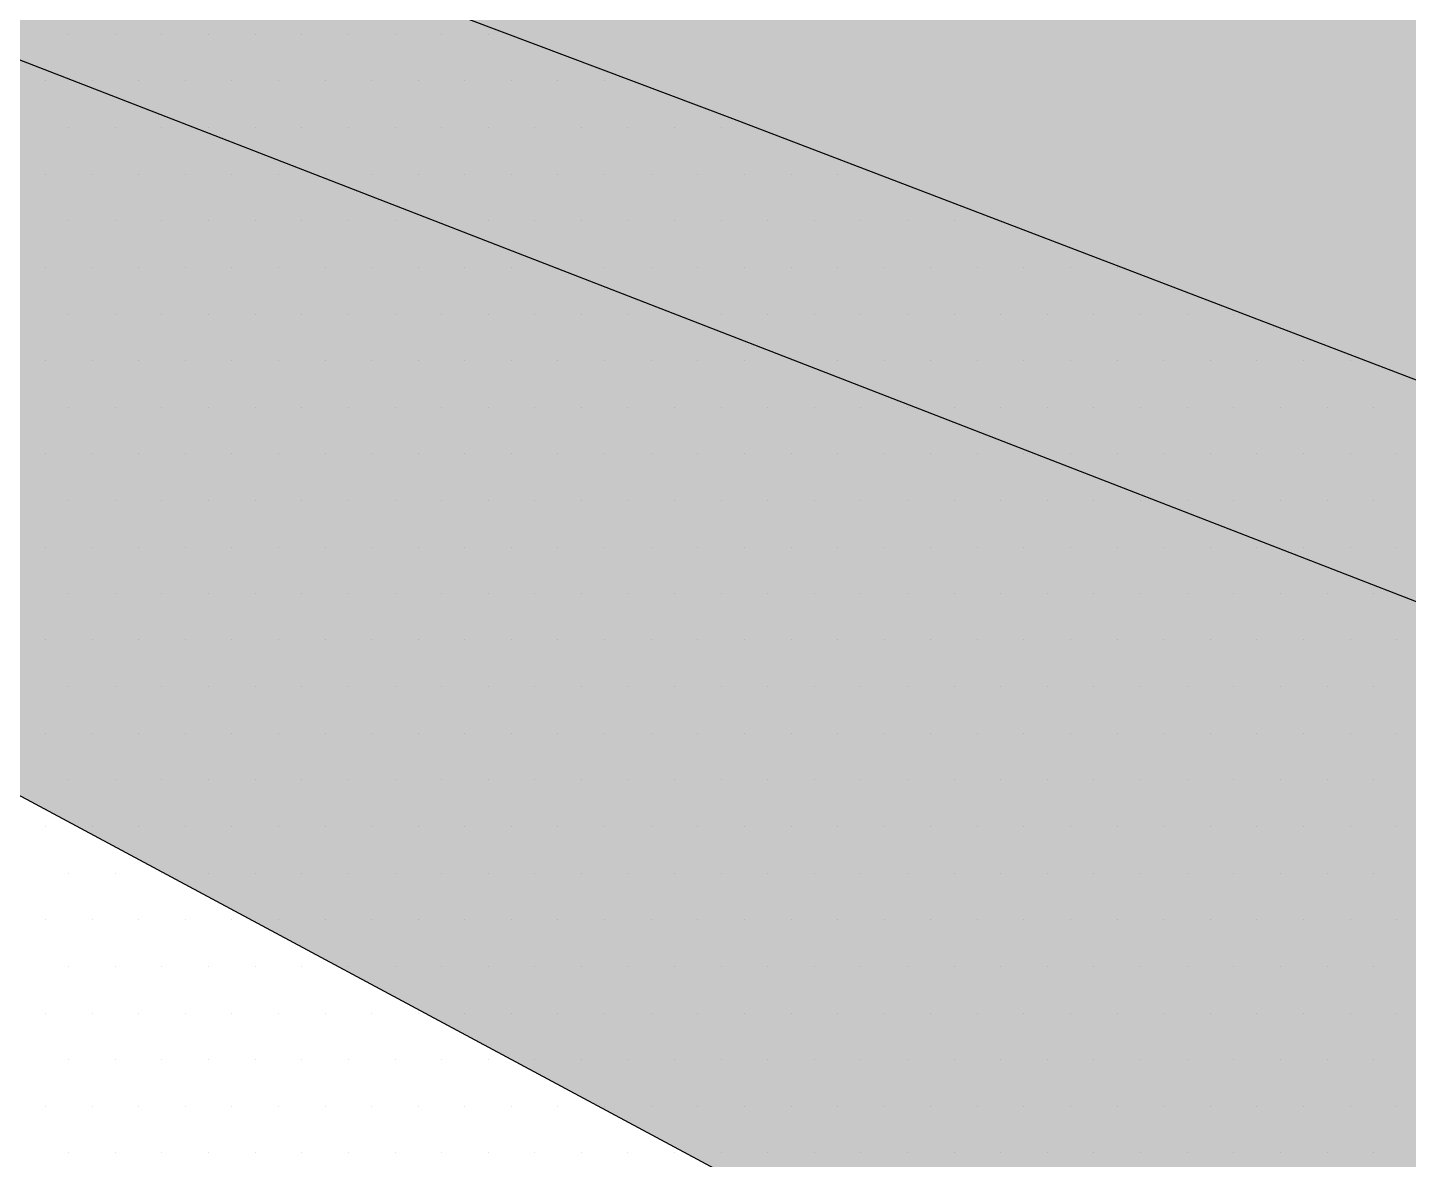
# Paper-space layout 'Layout1' of a CAD drawing. Extents: x -43 to 2298, y -18 to 768.
# Drawn here: x 1417.914 to 1420.632, y 73.345 to 75.573 of the extents above; entities that cross this region are included whole.
import ezdxf

# ---------------------------------------------------------------- set-up
doc = ezdxf.new("R2010")
doc.units = 0
doc.header["$LTSCALE"] = 2
doc.linetypes.add('CACHEX2', pattern=[0.75, 0.5, -0.25])
doc.layers.add('CARTOUCHE', color=7, linetype='Continuous')
doc.layers.add('LOGO', color=7, linetype='Continuous')

# ---------------------------------------------------------------- blocks, each defined once
blk = doc.blocks.new('A$C715108E3')
at = {"layer": 'LOGO', "color": 131}
for p, q in [((-14.7445, -9.4786), (-14.7445, -9.4786)), ((-14.6527, -9.4786), (-14.6527, -9.4786)), ((-14.5613, -9.4786), (-14.5613, -9.4786)), ((-14.4694, -9.4786), (-14.4694, -9.4786)), ((-14.3774, -9.4786), (-14.3774, -9.4786)), ((-14.2861, -9.4786), (-14.2861, -9.4786)), ((-14.1941, -9.4786), (-14.1941, -9.4786)), ((-14.1021, -9.4786), (-14.1021, -9.4786)), ((-14.0103, -9.4786), (-14.0103, -9.4786)), ((-13.9192, -9.4786), (-13.9192, -9.4786)), ((-14.7903, -9.5697), (-14.7903, -9.5697)), ((-14.6988, -9.5697), (-14.6988, -9.5697)), ((-14.607, -9.5697), (-14.607, -9.5697)), ((-14.515, -9.5697), (-14.515, -9.5697)), ((-14.4237, -9.5697), (-14.4237, -9.5697)), ((-14.3319, -9.5697), (-14.3319, -9.5697)), ((-14.2398, -9.5697), (-14.2398, -9.5697)), ((-14.1478, -9.5697), (-14.1478, -9.5697)), ((-14.0567, -9.5697), (-14.0567, -9.5697)), ((-13.9649, -9.5697), (-13.9649, -9.5697)), ((-13.8729, -9.5697), (-13.8729, -9.5697)), ((-13.7816, -9.5697), (-13.7816, -9.5697)), ((-13.6896, -9.5697), (-13.6896, -9.5697)), ((-14.7445, -9.6623), (-14.7445, -9.6623)), ((-14.6527, -9.6623), (-14.6527, -9.6623)), ((-14.5613, -9.6623), (-14.5613, -9.6623)), ((-14.4694, -9.6623), (-14.4694, -9.6623)), ((-14.3774, -9.6623), (-14.3774, -9.6623)), ((-14.2861, -9.6623), (-14.2861, -9.6623)), ((-14.1941, -9.6623), (-14.1941, -9.6623)), ((-14.1021, -9.6623), (-14.1021, -9.6623)), ((-14.0103, -9.6623), (-14.0103, -9.6623)), ((-13.9192, -9.6623), (-13.9192, -9.6623)), ((-13.827, -9.6623), (-13.827, -9.6623)), ((-13.7351, -9.6623), (-13.7351, -9.6623)), ((-13.6441, -9.6623), (-13.6441, -9.6623)), ((-13.552, -9.6623), (-13.552, -9.6623)), ((-13.46, -9.6623), (-13.46, -9.6623)), ((-14.7903, -9.7535), (-14.7903, -9.7535)), ((-14.6988, -9.7535), (-14.6988, -9.7535)), ((-14.607, -9.7535), (-14.607, -9.7535)), ((-14.515, -9.7535), (-14.515, -9.7535)), ((-14.4237, -9.7535), (-14.4237, -9.7535)), ((-14.3319, -9.7535), (-14.3319, -9.7535)), ((-14.2398, -9.7535), (-14.2398, -9.7535)), ((-14.1478, -9.7535), (-14.1478, -9.7535)), ((-14.0567, -9.7535), (-14.0567, -9.7535)), ((-13.9649, -9.7535), (-13.9649, -9.7535)), ((-13.8729, -9.7535), (-13.8729, -9.7535)), ((-13.7816, -9.7535), (-13.7816, -9.7535)), ((-13.6896, -9.7535), (-13.6896, -9.7535)), ((-13.5976, -9.7535), (-13.5976, -9.7535)), ((-13.5063, -9.7535), (-13.5063, -9.7535)), ((-13.4143, -9.7535), (-13.4143, -9.7535)), ((-13.3223, -9.7535), (-13.3223, -9.7535)), ((-13.231, -9.7535), (-13.231, -9.7535)), ((-14.7445, -9.8452), (-14.7445, -9.8452)), ((-14.6527, -9.8452), (-14.6527, -9.8452)), ((-14.5613, -9.8452), (-14.5613, -9.8452)), ((-14.4694, -9.8452), (-14.4694, -9.8452)), ((-14.3774, -9.8452), (-14.3774, -9.8452)), ((-14.2861, -9.8452), (-14.2861, -9.8452)), ((-14.1941, -9.8452), (-14.1941, -9.8452)), ((-14.1021, -9.8452), (-14.1021, -9.8452)), ((-14.0103, -9.8452), (-14.0103, -9.8452)), ((-13.9192, -9.8452), (-13.9192, -9.8452)), ((-13.827, -9.8452), (-13.827, -9.8452)), ((-13.7351, -9.8452), (-13.7351, -9.8452)), ((-13.6441, -9.8452), (-13.6441, -9.8452)), ((-13.552, -9.8452), (-13.552, -9.8452)), ((-13.46, -9.8452), (-13.46, -9.8452)), ((-13.3687, -9.8452), (-13.3687, -9.8452)), ((-13.2767, -9.8452), (-13.2767, -9.8452)), ((-13.1851, -9.8452), (-13.1851, -9.8452)), ((-13.0934, -9.8452), (-13.0934, -9.8452)), ((-13.0016, -9.8452), (-13.0016, -9.8452)), ((-14.7903, -9.9374), (-14.7903, -9.9374)), ((-14.6988, -9.9374), (-14.6988, -9.9374)), ((-14.607, -9.9374), (-14.607, -9.9374)), ((-14.515, -9.9374), (-14.515, -9.9374)), ((-14.4237, -9.9374), (-14.4237, -9.9374)), ((-14.3319, -9.9374), (-14.3319, -9.9374)), ((-14.2398, -9.9374), (-14.2398, -9.9374)), ((-14.1478, -9.9374), (-14.1478, -9.9374)), ((-14.0567, -9.9374), (-14.0567, -9.9374)), ((-13.9649, -9.9374), (-13.9649, -9.9374)), ((-13.8729, -9.9374), (-13.8729, -9.9374)), ((-13.7816, -9.9374), (-13.7816, -9.9374)), ((-13.6896, -9.9374), (-13.6896, -9.9374)), ((-13.5976, -9.9374), (-13.5976, -9.9374)), ((-13.5063, -9.9374), (-13.5063, -9.9374)), ((-13.4143, -9.9374), (-13.4143, -9.9374)), ((-13.3223, -9.9374), (-13.3223, -9.9374)), ((-13.231, -9.9374), (-13.231, -9.9374)), ((-13.1392, -9.9374), (-13.1392, -9.9374)), ((-13.0473, -9.9374), (-13.0473, -9.9374)), ((-12.9559, -9.9374), (-12.9559, -9.9374)), ((-12.8642, -9.9374), (-12.8642, -9.9374)), ((-12.7722, -9.9374), (-12.7722, -9.9374)), ((-12.6802, -9.9374), (-12.6802, -9.9374)), ((-14.7445, -10.0289), (-14.7445, -10.0289)), ((-14.6527, -10.0289), (-14.6527, -10.0289)), ((-14.5613, -10.0289), (-14.5613, -10.0289)), ((-14.4694, -10.0289), (-14.4694, -10.0289)), ((-14.3774, -10.0289), (-14.3774, -10.0289)), ((-14.2861, -10.0289), (-14.2861, -10.0289)), ((-14.1941, -10.0289), (-14.1941, -10.0289)), ((-14.1021, -10.0289), (-14.1021, -10.0289)), ((-14.0103, -10.0289), (-14.0103, -10.0289)), ((-13.9192, -10.0289), (-13.9192, -10.0289)), ((-13.827, -10.0289), (-13.827, -10.0289)), ((-13.7351, -10.0289), (-13.7351, -10.0289)), ((-13.6441, -10.0289), (-13.6441, -10.0289)), ((-13.552, -10.0289), (-13.552, -10.0289)), ((-13.46, -10.0289), (-13.46, -10.0289)), ((-13.3687, -10.0289), (-13.3687, -10.0289)), ((-13.2767, -10.0289), (-13.2767, -10.0289)), ((-13.1851, -10.0289), (-13.1851, -10.0289)), ((-13.0934, -10.0289), (-13.0934, -10.0289)), ((-13.0016, -10.0289), (-13.0016, -10.0289)), ((-12.9098, -10.0289), (-12.9098, -10.0289)), ((-12.8179, -10.0289), (-12.8179, -10.0289)), ((-12.7265, -10.0289), (-12.7265, -10.0289)), ((-12.6345, -10.0289), (-12.6345, -10.0289)), ((-12.5424, -10.0289), (-12.5424, -10.0289)), ((-12.4514, -10.0289), (-12.4514, -10.0289)), ((-14.7903, -10.1203), (-14.7903, -10.1203)), ((-14.6988, -10.1203), (-14.6988, -10.1203)), ((-14.607, -10.1203), (-14.607, -10.1203)), ((-14.515, -10.1203), (-14.515, -10.1203)), ((-14.4237, -10.1203), (-14.4237, -10.1203)), ((-14.3319, -10.1203), (-14.3319, -10.1203)), ((-14.2398, -10.1203), (-14.2398, -10.1203)), ((-14.1478, -10.1203), (-14.1478, -10.1203)), ((-14.0567, -10.1203), (-14.0567, -10.1203)), ((-13.9649, -10.1203), (-13.9649, -10.1203)), ((-13.8729, -10.1203), (-13.8729, -10.1203)), ((-13.7816, -10.1203), (-13.7816, -10.1203)), ((-13.6896, -10.1203), (-13.6896, -10.1203)), ((-13.5976, -10.1203), (-13.5976, -10.1203)), ((-13.5063, -10.1203), (-13.5063, -10.1203)), ((-13.4143, -10.1203), (-13.4143, -10.1203)), ((-13.3223, -10.1203), (-13.3223, -10.1203)), ((-13.231, -10.1203), (-13.231, -10.1203)), ((-13.1392, -10.1203), (-13.1392, -10.1203)), ((-13.0473, -10.1203), (-13.0473, -10.1203)), ((-12.9559, -10.1203), (-12.9559, -10.1203)), ((-12.8642, -10.1203), (-12.8642, -10.1203)), ((-12.7722, -10.1203), (-12.7722, -10.1203)), ((-12.6802, -10.1203), (-12.6802, -10.1203)), ((-12.5889, -10.1203), (-12.5889, -10.1203)), ((-12.4971, -10.1203), (-12.4971, -10.1203)), ((-12.4053, -10.1203), (-12.4053, -10.1203)), ((-12.3138, -10.1203), (-12.3138, -10.1203)), ((-12.222, -10.1203), (-12.222, -10.1203)), ((-14.7445, -10.2125), (-14.7445, -10.2125)), ((-14.6527, -10.2125), (-14.6527, -10.2125)), ((-14.5613, -10.2125), (-14.5613, -10.2125)), ((-14.4694, -10.2125), (-14.4694, -10.2125)), ((-14.3774, -10.2125), (-14.3774, -10.2125)), ((-14.2861, -10.2125), (-14.2861, -10.2125)), ((-14.1941, -10.2125), (-14.1941, -10.2125)), ((-14.1021, -10.2125), (-14.1021, -10.2125)), ((-14.0103, -10.2125), (-14.0103, -10.2125)), ((-13.9192, -10.2125), (-13.9192, -10.2125)), ((-13.827, -10.2125), (-13.827, -10.2125)), ((-13.7351, -10.2125), (-13.7351, -10.2125)), ((-13.6441, -10.2125), (-13.6441, -10.2125)), ((-13.552, -10.2125), (-13.552, -10.2125)), ((-13.46, -10.2125), (-13.46, -10.2125)), ((-13.3687, -10.2125), (-13.3687, -10.2125)), ((-13.2767, -10.2125), (-13.2767, -10.2125)), ((-13.1851, -10.2125), (-13.1851, -10.2125)), ((-13.0934, -10.2125), (-13.0934, -10.2125)), ((-13.0016, -10.2125), (-13.0016, -10.2125)), ((-12.9098, -10.2125), (-12.9098, -10.2125)), ((-12.8179, -10.2125), (-12.8179, -10.2125)), ((-12.7265, -10.2125), (-12.7265, -10.2125)), ((-12.6345, -10.2125), (-12.6345, -10.2125)), ((-12.5424, -10.2125), (-12.5424, -10.2125)), ((-12.4514, -10.2125), (-12.4514, -10.2125)), ((-12.3592, -10.2125), (-12.3592, -10.2125)), ((-12.2673, -10.2125), (-12.2673, -10.2125)), ((-12.1762, -10.2125), (-12.1762, -10.2125)), ((-14.7903, -10.304), (-14.7903, -10.304)), ((-14.6988, -10.304), (-14.6988, -10.304)), ((-14.607, -10.304), (-14.607, -10.304)), ((-14.515, -10.304), (-14.515, -10.304)), ((-14.4237, -10.304), (-14.4237, -10.304)), ((-14.3319, -10.304), (-14.3319, -10.304)), ((-14.2398, -10.304), (-14.2398, -10.304)), ((-14.1478, -10.304), (-14.1478, -10.304)), ((-14.0567, -10.304), (-14.0567, -10.304)), ((-13.9649, -10.304), (-13.9649, -10.304)), ((-13.8729, -10.304), (-13.8729, -10.304)), ((-13.7816, -10.304), (-13.7816, -10.304)), ((-13.6896, -10.304), (-13.6896, -10.304)), ((-13.5976, -10.304), (-13.5976, -10.304)), ((-13.5063, -10.304), (-13.5063, -10.304)), ((-13.4143, -10.304), (-13.4143, -10.304)), ((-13.3223, -10.304), (-13.3223, -10.304)), ((-13.231, -10.304), (-13.231, -10.304)), ((-13.1392, -10.304), (-13.1392, -10.304)), ((-13.0473, -10.304), (-13.0473, -10.304)), ((-12.9559, -10.304), (-12.9559, -10.304)), ((-12.8642, -10.304), (-12.8642, -10.304)), ((-12.7722, -10.304), (-12.7722, -10.304)), ((-12.6802, -10.304), (-12.6802, -10.304)), ((-12.5889, -10.304), (-12.5889, -10.304)), ((-12.4971, -10.304), (-12.4971, -10.304)), ((-12.4053, -10.304), (-12.4053, -10.304)), ((-12.3138, -10.304), (-12.3138, -10.304)), ((-12.222, -10.304), (-12.222, -10.304)), ((-12.1299, -10.304), (-12.1299, -10.304)), ((-14.7445, -10.3952), (-14.7445, -10.3952)), ((-14.6527, -10.3952), (-14.6527, -10.3952)), ((-14.5613, -10.3952), (-14.5613, -10.3952)), ((-14.4694, -10.3952), (-14.4694, -10.3952)), ((-14.3774, -10.3952), (-14.3774, -10.3952)), ((-14.2861, -10.3952), (-14.2861, -10.3952)), ((-14.1941, -10.3952), (-14.1941, -10.3952)), ((-14.1021, -10.3952), (-14.1021, -10.3952)), ((-14.0103, -10.3952), (-14.0103, -10.3952)), ((-13.9192, -10.3952), (-13.9192, -10.3952)), ((-13.827, -10.3952), (-13.827, -10.3952)), ((-13.7351, -10.3952), (-13.7351, -10.3952)), ((-13.6441, -10.3952), (-13.6441, -10.3952)), ((-13.552, -10.3952), (-13.552, -10.3952)), ((-13.46, -10.3952), (-13.46, -10.3952)), ((-13.3687, -10.3952), (-13.3687, -10.3952)), ((-13.2767, -10.3952), (-13.2767, -10.3952)), ((-13.1851, -10.3952), (-13.1851, -10.3952)), ((-13.0934, -10.3952), (-13.0934, -10.3952)), ((-13.0016, -10.3952), (-13.0016, -10.3952)), ((-12.9098, -10.3952), (-12.9098, -10.3952)), ((-12.8179, -10.3952), (-12.8179, -10.3952)), ((-12.7265, -10.3952), (-12.7265, -10.3952)), ((-12.6345, -10.3952), (-12.6345, -10.3952)), ((-12.5424, -10.3952), (-12.5424, -10.3952)), ((-12.4514, -10.3952), (-12.4514, -10.3952)), ((-12.3592, -10.3952), (-12.3592, -10.3952)), ((-12.2673, -10.3952), (-12.2673, -10.3952)), ((-12.1762, -10.3952), (-12.1762, -10.3952)), ((-14.7903, -10.4878), (-14.7903, -10.4878)), ((-14.6988, -10.4878), (-14.6988, -10.4878)), ((-14.607, -10.4878), (-14.607, -10.4878)), ((-14.515, -10.4878), (-14.515, -10.4878)), ((-14.4237, -10.4878), (-14.4237, -10.4878)), ((-14.3319, -10.4878), (-14.3319, -10.4878)), ((-14.2398, -10.4878), (-14.2398, -10.4878)), ((-14.1478, -10.4878), (-14.1478, -10.4878)), ((-14.0567, -10.4878), (-14.0567, -10.4878)), ((-13.9649, -10.4878), (-13.9649, -10.4878)), ((-13.8729, -10.4878), (-13.8729, -10.4878)), ((-13.7816, -10.4878), (-13.7816, -10.4878)), ((-13.6896, -10.4878), (-13.6896, -10.4878)), ((-13.5976, -10.4878), (-13.5976, -10.4878)), ((-13.5063, -10.4878), (-13.5063, -10.4878)), ((-13.4143, -10.4878), (-13.4143, -10.4878)), ((-13.3223, -10.4878), (-13.3223, -10.4878)), ((-13.231, -10.4878), (-13.231, -10.4878)), ((-13.1392, -10.4878), (-13.1392, -10.4878)), ((-13.0473, -10.4878), (-13.0473, -10.4878)), ((-12.9559, -10.4878), (-12.9559, -10.4878)), ((-12.8642, -10.4878), (-12.8642, -10.4878)), ((-12.7722, -10.4878), (-12.7722, -10.4878)), ((-12.6802, -10.4878), (-12.6802, -10.4878)), ((-12.5889, -10.4878), (-12.5889, -10.4878)), ((-12.4971, -10.4878), (-12.4971, -10.4878)), ((-12.4053, -10.4878), (-12.4053, -10.4878)), ((-12.3138, -10.4878), (-12.3138, -10.4878)), ((-12.222, -10.4878), (-12.222, -10.4878)), ((-12.1299, -10.4878), (-12.1299, -10.4878)), ((-14.7445, -10.5791), (-14.7445, -10.5791)), ((-14.6527, -10.5791), (-14.6527, -10.5791)), ((-14.5613, -10.5791), (-14.5613, -10.5791)), ((-14.4694, -10.5791), (-14.4694, -10.5791)), ((-14.3774, -10.5791), (-14.3774, -10.5791)), ((-14.2861, -10.5791), (-14.2861, -10.5791)), ((-14.1941, -10.5791), (-14.1941, -10.5791)), ((-14.1021, -10.5791), (-14.1021, -10.5791)), ((-14.0103, -10.5791), (-14.0103, -10.5791)), ((-13.9192, -10.5791), (-13.9192, -10.5791)), ((-13.827, -10.5791), (-13.827, -10.5791)), ((-13.7351, -10.5791), (-13.7351, -10.5791)), ((-13.6441, -10.5791), (-13.6441, -10.5791)), ((-13.552, -10.5791), (-13.552, -10.5791)), ((-13.46, -10.5791), (-13.46, -10.5791)), ((-13.3687, -10.5791), (-13.3687, -10.5791)), ((-13.2767, -10.5791), (-13.2767, -10.5791)), ((-13.1851, -10.5791), (-13.1851, -10.5791)), ((-13.0934, -10.5791), (-13.0934, -10.5791)), ((-13.0016, -10.5791), (-13.0016, -10.5791)), ((-12.9098, -10.5791), (-12.9098, -10.5791)), ((-12.8179, -10.5791), (-12.8179, -10.5791)), ((-12.7265, -10.5791), (-12.7265, -10.5791)), ((-12.6345, -10.5791), (-12.6345, -10.5791)), ((-12.5424, -10.5791), (-12.5424, -10.5791)), ((-12.4514, -10.5791), (-12.4514, -10.5791)), ((-12.3592, -10.5791), (-12.3592, -10.5791)), ((-12.2673, -10.5791), (-12.2673, -10.5791)), ((-12.1762, -10.5791), (-12.1762, -10.5791)), ((-14.7903, -10.6702), (-14.7903, -10.6702)), ((-14.6988, -10.6702), (-14.6988, -10.6702)), ((-14.607, -10.6702), (-14.607, -10.6702)), ((-14.515, -10.6702), (-14.515, -10.6702)), ((-14.4237, -10.6702), (-14.4237, -10.6702)), ((-14.3319, -10.6702), (-14.3319, -10.6702)), ((-14.2398, -10.6702), (-14.2398, -10.6702)), ((-14.1478, -10.6702), (-14.1478, -10.6702)), ((-14.0567, -10.6702), (-14.0567, -10.6702)), ((-13.9649, -10.6702), (-13.9649, -10.6702)), ((-13.8729, -10.6702), (-13.8729, -10.6702)), ((-13.7816, -10.6702), (-13.7816, -10.6702)), ((-13.6896, -10.6702), (-13.6896, -10.6702)), ((-13.5976, -10.6702), (-13.5976, -10.6702)), ((-13.5063, -10.6702), (-13.5063, -10.6702)), ((-13.4143, -10.6702), (-13.4143, -10.6702)), ((-13.3223, -10.6702), (-13.3223, -10.6702)), ((-13.231, -10.6702), (-13.231, -10.6702)), ((-13.1392, -10.6702), (-13.1392, -10.6702)), ((-13.0473, -10.6702), (-13.0473, -10.6702)), ((-12.9559, -10.6702), (-12.9559, -10.6702)), ((-12.8642, -10.6702), (-12.8642, -10.6702)), ((-12.7722, -10.6702), (-12.7722, -10.6702)), ((-12.6802, -10.6702), (-12.6802, -10.6702)), ((-12.5889, -10.6702), (-12.5889, -10.6702)), ((-12.4971, -10.6702), (-12.4971, -10.6702)), ((-12.4053, -10.6702), (-12.4053, -10.6702)), ((-12.3138, -10.6702), (-12.3138, -10.6702)), ((-12.222, -10.6702), (-12.222, -10.6702)), ((-12.1299, -10.6702), (-12.1299, -10.6702)), ((-14.7445, -10.763), (-14.7445, -10.763)), ((-14.6527, -10.763), (-14.6527, -10.763)), ((-14.5613, -10.763), (-14.5613, -10.763)), ((-14.4694, -10.763), (-14.4694, -10.763)), ((-14.3774, -10.763), (-14.3774, -10.763)), ((-14.2861, -10.763), (-14.2861, -10.763)), ((-14.1941, -10.763), (-14.1941, -10.763)), ((-14.1021, -10.763), (-14.1021, -10.763)), ((-14.0103, -10.763), (-14.0103, -10.763)), ((-13.9192, -10.763), (-13.9192, -10.763)), ((-13.827, -10.763), (-13.827, -10.763)), ((-13.7351, -10.763), (-13.7351, -10.763)), ((-13.6441, -10.763), (-13.6441, -10.763)), ((-13.552, -10.763), (-13.552, -10.763)), ((-13.46, -10.763), (-13.46, -10.763)), ((-13.3687, -10.763), (-13.3687, -10.763)), ((-13.2767, -10.763), (-13.2767, -10.763)), ((-13.1851, -10.763), (-13.1851, -10.763)), ((-13.0934, -10.763), (-13.0934, -10.763)), ((-13.0016, -10.763), (-13.0016, -10.763)), ((-12.9098, -10.763), (-12.9098, -10.763)), ((-12.8179, -10.763), (-12.8179, -10.763)), ((-12.7265, -10.763), (-12.7265, -10.763)), ((-12.6345, -10.763), (-12.6345, -10.763)), ((-12.5424, -10.763), (-12.5424, -10.763)), ((-12.4514, -10.763), (-12.4514, -10.763)), ((-12.3592, -10.763), (-12.3592, -10.763)), ((-12.2673, -10.763), (-12.2673, -10.763)), ((-12.1762, -10.763), (-12.1762, -10.763)), ((-14.7903, -10.8542), (-14.7903, -10.8542)), ((-14.6988, -10.8542), (-14.6988, -10.8542)), ((-14.607, -10.8542), (-14.607, -10.8542)), ((-14.515, -10.8542), (-14.515, -10.8542)), ((-14.4237, -10.8542), (-14.4237, -10.8542)), ((-14.3319, -10.8542), (-14.3319, -10.8542)), ((-14.2398, -10.8542), (-14.2398, -10.8542)), ((-14.1478, -10.8542), (-14.1478, -10.8542)), ((-14.0567, -10.8542), (-14.0567, -10.8542)), ((-13.9649, -10.8542), (-13.9649, -10.8542)), ((-13.8729, -10.8542), (-13.8729, -10.8542)), ((-13.7816, -10.8542), (-13.7816, -10.8542)), ((-13.6896, -10.8542), (-13.6896, -10.8542)), ((-13.5976, -10.8542), (-13.5976, -10.8542)), ((-13.5063, -10.8542), (-13.5063, -10.8542)), ((-13.4143, -10.8542), (-13.4143, -10.8542)), ((-13.3223, -10.8542), (-13.3223, -10.8542)), ((-13.231, -10.8542), (-13.231, -10.8542)), ((-13.1392, -10.8542), (-13.1392, -10.8542)), ((-13.0473, -10.8542), (-13.0473, -10.8542)), ((-12.9559, -10.8542), (-12.9559, -10.8542)), ((-12.8642, -10.8542), (-12.8642, -10.8542)), ((-12.7722, -10.8542), (-12.7722, -10.8542)), ((-12.6802, -10.8542), (-12.6802, -10.8542)), ((-12.5889, -10.8542), (-12.5889, -10.8542)), ((-12.4971, -10.8542), (-12.4971, -10.8542)), ((-12.4053, -10.8542), (-12.4053, -10.8542)), ((-12.3138, -10.8542), (-12.3138, -10.8542)), ((-12.222, -10.8542), (-12.222, -10.8542)), ((-12.1299, -10.8542), (-12.1299, -10.8542)), ((-14.7445, -10.9455), (-14.7445, -10.9455)), ((-14.6527, -10.9455), (-14.6527, -10.9455)), ((-14.5613, -10.9455), (-14.5613, -10.9455)), ((-14.4694, -10.9455), (-14.4694, -10.9455)), ((-14.3774, -10.9455), (-14.3774, -10.9455)), ((-14.2861, -10.9455), (-14.2861, -10.9455)), ((-14.1941, -10.9455), (-14.1941, -10.9455)), ((-14.1021, -10.9455), (-14.1021, -10.9455)), ((-14.0103, -10.9455), (-14.0103, -10.9455)), ((-13.9192, -10.9455), (-13.9192, -10.9455)), ((-13.827, -10.9455), (-13.827, -10.9455)), ((-13.7351, -10.9455), (-13.7351, -10.9455)), ((-13.6441, -10.9455), (-13.6441, -10.9455)), ((-13.552, -10.9455), (-13.552, -10.9455)), ((-13.46, -10.9455), (-13.46, -10.9455)), ((-13.3687, -10.9455), (-13.3687, -10.9455)), ((-13.2767, -10.9455), (-13.2767, -10.9455)), ((-13.1851, -10.9455), (-13.1851, -10.9455)), ((-13.0934, -10.9455), (-13.0934, -10.9455)), ((-13.0016, -10.9455), (-13.0016, -10.9455)), ((-12.9098, -10.9455), (-12.9098, -10.9455)), ((-12.8179, -10.9455), (-12.8179, -10.9455)), ((-12.7265, -10.9455), (-12.7265, -10.9455)), ((-12.6345, -10.9455), (-12.6345, -10.9455)), ((-12.5424, -10.9455), (-12.5424, -10.9455)), ((-12.4514, -10.9455), (-12.4514, -10.9455)), ((-12.3592, -10.9455), (-12.3592, -10.9455)), ((-12.2673, -10.9455), (-12.2673, -10.9455)), ((-12.1762, -10.9455), (-12.1762, -10.9455)), ((-14.7903, -11.0383), (-14.7903, -11.0383)), ((-14.6988, -11.0383), (-14.6988, -11.0383)), ((-14.607, -11.0383), (-14.607, -11.0383)), ((-14.515, -11.0383), (-14.515, -11.0383)), ((-14.4237, -11.0383), (-14.4237, -11.0383)), ((-14.3319, -11.0383), (-14.3319, -11.0383)), ((-14.2398, -11.0383), (-14.2398, -11.0383)), ((-14.1478, -11.0383), (-14.1478, -11.0383)), ((-14.0567, -11.0383), (-14.0567, -11.0383)), ((-13.9649, -11.0383), (-13.9649, -11.0383)), ((-13.8729, -11.0383), (-13.8729, -11.0383)), ((-13.7816, -11.0383), (-13.7816, -11.0383)), ((-13.6896, -11.0383), (-13.6896, -11.0383)), ((-13.5976, -11.0383), (-13.5976, -11.0383)), ((-13.5063, -11.0383), (-13.5063, -11.0383)), ((-13.4143, -11.0383), (-13.4143, -11.0383)), ((-13.3223, -11.0383), (-13.3223, -11.0383)), ((-13.231, -11.0383), (-13.231, -11.0383)), ((-13.1392, -11.0383), (-13.1392, -11.0383)), ((-13.0473, -11.0383), (-13.0473, -11.0383)), ((-12.9559, -11.0383), (-12.9559, -11.0383)), ((-12.8642, -11.0383), (-12.8642, -11.0383)), ((-12.7722, -11.0383), (-12.7722, -11.0383)), ((-12.6802, -11.0383), (-12.6802, -11.0383)), ((-12.5889, -11.0383), (-12.5889, -11.0383)), ((-12.4971, -11.0383), (-12.4971, -11.0383)), ((-12.4053, -11.0383), (-12.4053, -11.0383)), ((-12.3138, -11.0383), (-12.3138, -11.0383)), ((-12.222, -11.0383), (-12.222, -11.0383)), ((-12.1299, -11.0383), (-12.1299, -11.0383)), ((-14.7445, -11.1293), (-14.7445, -11.1293)), ((-14.6527, -11.1293), (-14.6527, -11.1293)), ((-14.5613, -11.1293), (-14.5613, -11.1293)), ((-14.4694, -11.1293), (-14.4694, -11.1293)), ((-14.3774, -11.1293), (-14.3774, -11.1293)), ((-14.2861, -11.1293), (-14.2861, -11.1293)), ((-14.1941, -11.1293), (-14.1941, -11.1293)), ((-14.1021, -11.1293), (-14.1021, -11.1293)), ((-14.0103, -11.1293), (-14.0103, -11.1293)), ((-13.9192, -11.1293), (-13.9192, -11.1293)), ((-13.827, -11.1293), (-13.827, -11.1293)), ((-13.7351, -11.1293), (-13.7351, -11.1293)), ((-13.6441, -11.1293), (-13.6441, -11.1293)), ((-13.552, -11.1293), (-13.552, -11.1293)), ((-13.46, -11.1293), (-13.46, -11.1293)), ((-13.3687, -11.1293), (-13.3687, -11.1293)), ((-13.2767, -11.1293), (-13.2767, -11.1293)), ((-13.1851, -11.1293), (-13.1851, -11.1293)), ((-13.0934, -11.1293), (-13.0934, -11.1293)), ((-13.0016, -11.1293), (-13.0016, -11.1293)), ((-12.9098, -11.1293), (-12.9098, -11.1293)), ((-12.8179, -11.1293), (-12.8179, -11.1293)), ((-12.7265, -11.1293), (-12.7265, -11.1293)), ((-12.6345, -11.1293), (-12.6345, -11.1293)), ((-12.5424, -11.1293), (-12.5424, -11.1293)), ((-12.4514, -11.1293), (-12.4514, -11.1293)), ((-12.3592, -11.1293), (-12.3592, -11.1293)), ((-12.2673, -11.1293), (-12.2673, -11.1293)), ((-12.1762, -11.1293), (-12.1762, -11.1293)), ((-14.7903, -11.2208), (-14.7903, -11.2208)), ((-14.6988, -11.2208), (-14.6988, -11.2208)), ((-14.607, -11.2208), (-14.607, -11.2208)), ((-14.515, -11.2208), (-14.515, -11.2208)), ((-14.4237, -11.2208), (-14.4237, -11.2208)), ((-14.3319, -11.2208), (-14.3319, -11.2208)), ((-14.2398, -11.2208), (-14.2398, -11.2208)), ((-14.1478, -11.2208), (-14.1478, -11.2208)), ((-14.0567, -11.2208), (-14.0567, -11.2208)), ((-13.9649, -11.2208), (-13.9649, -11.2208)), ((-13.8729, -11.2208), (-13.8729, -11.2208)), ((-13.7816, -11.2208), (-13.7816, -11.2208)), ((-13.6896, -11.2208), (-13.6896, -11.2208)), ((-13.5976, -11.2208), (-13.5976, -11.2208)), ((-13.5063, -11.2208), (-13.5063, -11.2208)), ((-13.4143, -11.2208), (-13.4143, -11.2208)), ((-13.3223, -11.2208), (-13.3223, -11.2208)), ((-13.231, -11.2208), (-13.231, -11.2208)), ((-13.1392, -11.2208), (-13.1392, -11.2208)), ((-13.0473, -11.2208), (-13.0473, -11.2208)), ((-12.9559, -11.2208), (-12.9559, -11.2208)), ((-12.8642, -11.2208), (-12.8642, -11.2208)), ((-12.7722, -11.2208), (-12.7722, -11.2208)), ((-12.6802, -11.2208), (-12.6802, -11.2208)), ((-12.5889, -11.2208), (-12.5889, -11.2208)), ((-12.4971, -11.2208), (-12.4971, -11.2208)), ((-12.4053, -11.2208), (-12.4053, -11.2208)), ((-12.3138, -11.2208), (-12.3138, -11.2208)), ((-12.222, -11.2208), (-12.222, -11.2208)), ((-12.1299, -11.2208), (-12.1299, -11.2208)), ((-14.7445, -11.3132), (-14.7445, -11.3132)), ((-14.6527, -11.3132), (-14.6527, -11.3132)), ((-14.5613, -11.3132), (-14.5613, -11.3132)), ((-14.4694, -11.3132), (-14.4694, -11.3132)), ((-14.3774, -11.3132), (-14.3774, -11.3132)), ((-14.2861, -11.3132), (-14.2861, -11.3132)), ((-14.1941, -11.3132), (-14.1941, -11.3132)), ((-14.1021, -11.3132), (-14.1021, -11.3132)), ((-14.0103, -11.3132), (-14.0103, -11.3132)), ((-13.9192, -11.3132), (-13.9192, -11.3132)), ((-13.827, -11.3132), (-13.827, -11.3132)), ((-13.7351, -11.3132), (-13.7351, -11.3132)), ((-13.6441, -11.3132), (-13.6441, -11.3132)), ((-13.552, -11.3132), (-13.552, -11.3132)), ((-13.46, -11.3132), (-13.46, -11.3132)), ((-13.3687, -11.3132), (-13.3687, -11.3132)), ((-13.2767, -11.3132), (-13.2767, -11.3132)), ((-13.1851, -11.3132), (-13.1851, -11.3132)), ((-13.0934, -11.3132), (-13.0934, -11.3132)), ((-13.0016, -11.3132), (-13.0016, -11.3132)), ((-12.9098, -11.3132), (-12.9098, -11.3132)), ((-12.8179, -11.3132), (-12.8179, -11.3132)), ((-12.7265, -11.3132), (-12.7265, -11.3132)), ((-12.6345, -11.3132), (-12.6345, -11.3132)), ((-12.5424, -11.3132), (-12.5424, -11.3132)), ((-12.4514, -11.3132), (-12.4514, -11.3132)), ((-12.3592, -11.3132), (-12.3592, -11.3132)), ((-12.2673, -11.3132), (-12.2673, -11.3132)), ((-12.1762, -11.3132), (-12.1762, -11.3132)), ((-14.7903, -11.4048), (-14.7903, -11.4048)), ((-14.6988, -11.4048), (-14.6988, -11.4048)), ((-14.607, -11.4048), (-14.607, -11.4048)), ((-14.515, -11.4048), (-14.515, -11.4048)), ((-14.4237, -11.4048), (-14.4237, -11.4048)), ((-14.3319, -11.4048), (-14.3319, -11.4048)), ((-14.2398, -11.4048), (-14.2398, -11.4048)), ((-14.1478, -11.4048), (-14.1478, -11.4048)), ((-14.0567, -11.4048), (-14.0567, -11.4048)), ((-13.9649, -11.4048), (-13.9649, -11.4048)), ((-13.8729, -11.4048), (-13.8729, -11.4048)), ((-13.7816, -11.4048), (-13.7816, -11.4048)), ((-13.6896, -11.4048), (-13.6896, -11.4048)), ((-13.5976, -11.4048), (-13.5976, -11.4048)), ((-13.5063, -11.4048), (-13.5063, -11.4048)), ((-13.4143, -11.4048), (-13.4143, -11.4048)), ((-13.3223, -11.4048), (-13.3223, -11.4048)), ((-13.231, -11.4048), (-13.231, -11.4048)), ((-13.1392, -11.4048), (-13.1392, -11.4048)), ((-13.0473, -11.4048), (-13.0473, -11.4048)), ((-12.9559, -11.4048), (-12.9559, -11.4048)), ((-12.8642, -11.4048), (-12.8642, -11.4048)), ((-12.7722, -11.4048), (-12.7722, -11.4048)), ((-12.6802, -11.4048), (-12.6802, -11.4048)), ((-12.5889, -11.4048), (-12.5889, -11.4048)), ((-12.4971, -11.4048), (-12.4971, -11.4048)), ((-12.4053, -11.4048), (-12.4053, -11.4048)), ((-12.3138, -11.4048), (-12.3138, -11.4048)), ((-12.222, -11.4048), (-12.222, -11.4048)), ((-12.1299, -11.4048), (-12.1299, -11.4048)), ((-14.7445, -11.4959), (-14.7445, -11.4959)), ((-14.6527, -11.4959), (-14.6527, -11.4959)), ((-14.5613, -11.4959), (-14.5613, -11.4959)), ((-14.4694, -11.4959), (-14.4694, -11.4959)), ((-14.3774, -11.4959), (-14.3774, -11.4959)), ((-14.2861, -11.4959), (-14.2861, -11.4959)), ((-14.1941, -11.4959), (-14.1941, -11.4959)), ((-14.1021, -11.4959), (-14.1021, -11.4959)), ((-14.0103, -11.4959), (-14.0103, -11.4959)), ((-13.9192, -11.4959), (-13.9192, -11.4959)), ((-13.827, -11.4959), (-13.827, -11.4959)), ((-13.7351, -11.4959), (-13.7351, -11.4959)), ((-13.6441, -11.4959), (-13.6441, -11.4959)), ((-13.552, -11.4959), (-13.552, -11.4959)), ((-13.46, -11.4959), (-13.46, -11.4959)), ((-13.3687, -11.4959), (-13.3687, -11.4959)), ((-13.2767, -11.4959), (-13.2767, -11.4959)), ((-13.1851, -11.4959), (-13.1851, -11.4959)), ((-13.0934, -11.4959), (-13.0934, -11.4959)), ((-13.0016, -11.4959), (-13.0016, -11.4959)), ((-12.9098, -11.4959), (-12.9098, -11.4959)), ((-12.8179, -11.4959), (-12.8179, -11.4959)), ((-12.7265, -11.4959), (-12.7265, -11.4959)), ((-12.6345, -11.4959), (-12.6345, -11.4959)), ((-12.5424, -11.4959), (-12.5424, -11.4959)), ((-12.4514, -11.4959), (-12.4514, -11.4959)), ((-12.3592, -11.4959), (-12.3592, -11.4959)), ((-12.2673, -11.4959), (-12.2673, -11.4959)), ((-12.1762, -11.4959), (-12.1762, -11.4959)), ((-14.7903, -11.5885), (-14.7903, -11.5885)), ((-14.6988, -11.5885), (-14.6988, -11.5885)), ((-14.607, -11.5885), (-14.607, -11.5885)), ((-14.515, -11.5885), (-14.515, -11.5885)), ((-14.4237, -11.5885), (-14.4237, -11.5885)), ((-14.3319, -11.5885), (-14.3319, -11.5885)), ((-14.2398, -11.5885), (-14.2398, -11.5885)), ((-14.1478, -11.5885), (-14.1478, -11.5885)), ((-14.0567, -11.5885), (-14.0567, -11.5885)), ((-13.9649, -11.5885), (-13.9649, -11.5885)), ((-13.8729, -11.5885), (-13.8729, -11.5885)), ((-13.7816, -11.5885), (-13.7816, -11.5885)), ((-13.6896, -11.5885), (-13.6896, -11.5885)), ((-13.5976, -11.5885), (-13.5976, -11.5885)), ((-13.5063, -11.5885), (-13.5063, -11.5885)), ((-13.4143, -11.5885), (-13.4143, -11.5885)), ((-13.3223, -11.5885), (-13.3223, -11.5885)), ((-13.231, -11.5885), (-13.231, -11.5885)), ((-13.1392, -11.5885), (-13.1392, -11.5885)), ((-13.0473, -11.5885), (-13.0473, -11.5885)), ((-12.9559, -11.5885), (-12.9559, -11.5885)), ((-12.8642, -11.5885), (-12.8642, -11.5885)), ((-12.7722, -11.5885), (-12.7722, -11.5885)), ((-12.6802, -11.5885), (-12.6802, -11.5885)), ((-12.5889, -11.5885), (-12.5889, -11.5885)), ((-12.4971, -11.5885), (-12.4971, -11.5885)), ((-12.4053, -11.5885), (-12.4053, -11.5885)), ((-12.3138, -11.5885), (-12.3138, -11.5885)), ((-12.222, -11.5885), (-12.222, -11.5885)), ((-12.1299, -11.5885), (-12.1299, -11.5885)), ((-14.7445, -11.68), (-14.7445, -11.68)), ((-14.6527, -11.68), (-14.6527, -11.68)), ((-14.5613, -11.68), (-14.5613, -11.68)), ((-14.4694, -11.68), (-14.4694, -11.68)), ((-14.3774, -11.68), (-14.3774, -11.68)), ((-14.2861, -11.68), (-14.2861, -11.68)), ((-14.1941, -11.68), (-14.1941, -11.68)), ((-14.1021, -11.68), (-14.1021, -11.68)), ((-14.0103, -11.68), (-14.0103, -11.68)), ((-13.9192, -11.68), (-13.9192, -11.68)), ((-13.827, -11.68), (-13.827, -11.68)), ((-13.7351, -11.68), (-13.7351, -11.68)), ((-13.6441, -11.68), (-13.6441, -11.68)), ((-13.552, -11.68), (-13.552, -11.68)), ((-13.46, -11.68), (-13.46, -11.68)), ((-13.3687, -11.68), (-13.3687, -11.68)), ((-13.2767, -11.68), (-13.2767, -11.68)), ((-13.1851, -11.68), (-13.1851, -11.68)), ((-13.0934, -11.68), (-13.0934, -11.68)), ((-13.0016, -11.68), (-13.0016, -11.68)), ((-12.9098, -11.68), (-12.9098, -11.68)), ((-12.8179, -11.68), (-12.8179, -11.68)), ((-12.7265, -11.68), (-12.7265, -11.68)), ((-12.6345, -11.68), (-12.6345, -11.68)), ((-12.5424, -11.68), (-12.5424, -11.68)), ((-12.4514, -11.68), (-12.4514, -11.68)), ((-12.3592, -11.68), (-12.3592, -11.68)), ((-12.2673, -11.68), (-12.2673, -11.68)), ((-12.1762, -11.68), (-12.1762, -11.68))]:
    blk.add_line(p, q, dxfattribs=at)
blk.add_lwpolyline([(-5.4878, 2.0402), (-2.8588, -3.8274), (-4.4672, -5.9198), (-4.8244, -3.2921), (-5.1561, -2.8832), (-5.6923, -1.5053), (-6.7131, -2.8584), (-7.4026, -1.3018), (-8.4999, -2.7561), (-7.811, -4.4145), (-9.1641, -6.2255), (-8.3669, -7.7396), (-6.9811, -6.0917), (-7.663, -9.014), (-8.1214, -10.2245), (-10.4653, -10.7804), (-13.4372, -9.6448), (-17.1584, -8.2441)], dxfattribs=at)
blk = doc.blocks.new('A$C581E6685')
at = {"layer": 'LOGO'}
for color, points in [(40, [(-56.2481, 30.5655), (-39.8519, 24.2064), (-40.7961, 26.4076)]), (32, [(-39.8519, 24.2064), (-42.1559, 23.0023), (-56.2481, 30.5655)])]:
    blk.add_hatch(color=color, dxfattribs=at).paths.add_polyline_path(points)
at = {"layer": 'LOGO', "color": 40}
blk.add_lwpolyline([(-56.2481, 30.5655), (-39.8519, 24.2064), (-40.7961, 26.4076)], close=True, dxfattribs=at)
at = {"layer": 'LOGO', "color": 32}
blk.add_lwpolyline([(-39.8519, 24.2064), (-42.1559, 23.0023), (-56.2481, 30.5655)], close=True, dxfattribs=at)
at = {"layer": 'LOGO', "color": 32, "linetype": 'CACHEX2', "ltscale": 1.5}
blk.add_ellipse((-38.0538, 23.8138), major_axis=(-19.0311, -3.534), ratio=0.590567, dxfattribs=at)
at = {"layer": 'LOGO', "color": 32}
blk.add_ellipse((-37.6144, 23.8499), major_axis=(-13.5768, -4.2839), ratio=0.791971, dxfattribs=at)
at = {"layer": 'CARTOUCHE'}
blk.add_blockref('A$C715108E3', (-31.6739, 36.3189), dxfattribs=at)

psp = doc.layouts.get("Layout1")

# ---------------------------------------------------------------- block references
at = {"layer": 'LOGO'}
psp.add_blockref('A$C581E6685', (1464.4133, 48.7195), dxfattribs=at)

doc.saveas('drawing.dxf')
